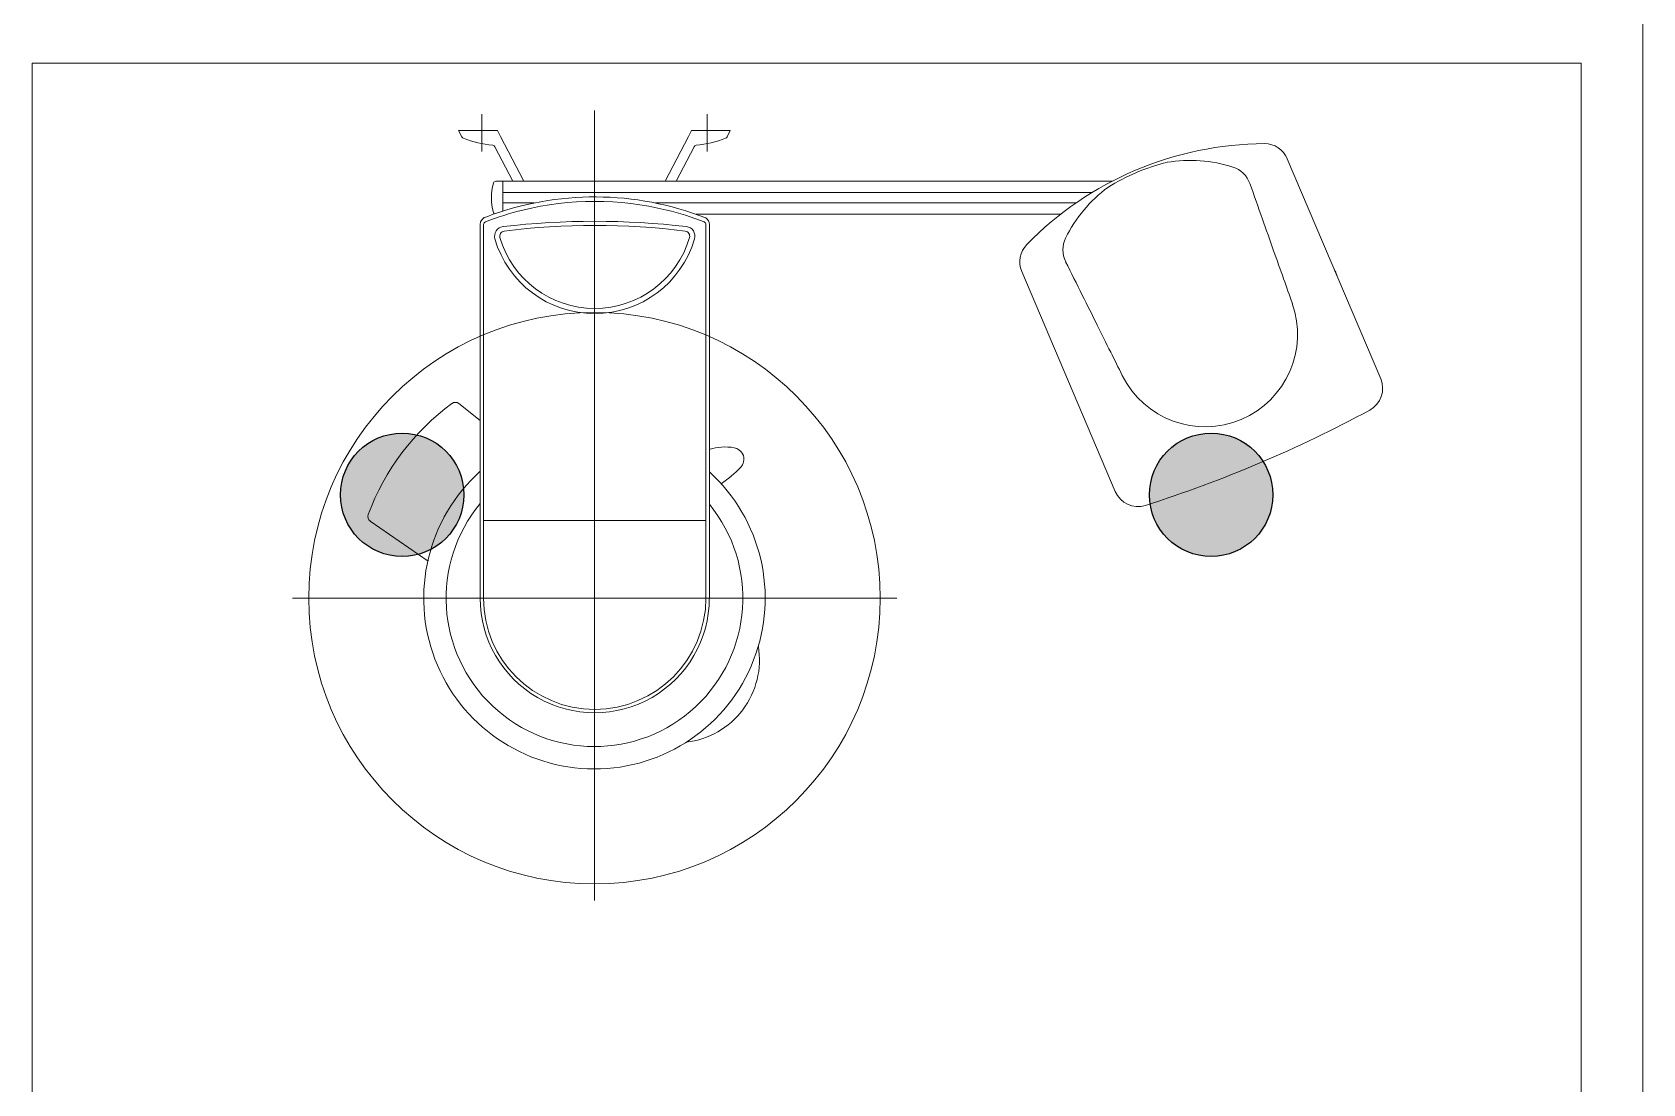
# Model space of a CAD drawing. Header units: metres. Extents: x 11578468 to 47831421, y -58341524 to -14256839.
# Drawn here: x 23845366 to 23847978, y -29087347 to -29085642 of the extents above; entities that cross this region are included whole.
import ezdxf

# ---------------------------------------------------------------- set-up
doc = ezdxf.new("R2010")
doc.units = ezdxf.units.M
doc.header["$LTSCALE"] = 50
doc.header["$MEASUREMENT"] = 0
doc.layers.get('0').update_dxf_attribs({"linetype": 'CONTINUOUS'})
doc.layers.add('ha', color=8, linetype='CONTINUOUS', lineweight=5)
doc.layers.add('wall', color=3, linetype='CONTINUOUS')

msp = doc.modelspace()

# ---------------------------------------------------------------- hatches: boundary and pattern name
at = {"layer": 'wall', "ltscale": 10}
h = msp.add_hatch(color=1, dxfattribs=at)
h.dxf.hatch_style = 1
h.paths.add_polyline_path([(23846065.9, -29086392.3, 1), (23845865.9, -29086392.3, 1)])
h = msp.add_hatch(color=1, dxfattribs=at)
h.dxf.hatch_style = 1
h.paths.add_polyline_path([(23847377.7, -29086392.3, 1), (23847177.7, -29086392.3, 1)])

# ---------------------------------------------------------------- linework, layer by layer
for centre in [(23845965.9, -29086392.3), (23847277.7, -29086392.3)]:
    msp.add_circle(centre, 100)
at = {"layer": 'ha'}
for p, q in [((23847977.7, -29085692.3), (23847977.7, -29085592.3)), ((23845365.9, -29085692.3), (23847877.7, -29085692.3)), ((23845365.9, -29085692.3), (23845365.9, -29088592.3)), ((23847877.7, -29087790.1), (23847877.7, -29085692.3)), ((23847977.7, -29087890.1), (23847977.7, -29085692.3)), ((23846095, -29085835.5), (23846095, -29085774.9)), ((23846277.7, -29087050), (23846277.7, -29085769)), ((23846460.3, -29085835.5), (23846460.3, -29085774.9)), ((23846120.2, -29085801.6), (23846057.3, -29085801.6)), ((23846062.7, -29085812), (23846057.3, -29085801.6)), ((23846125.3, -29085811.4), (23846120.2, -29085801.6)), ((23846435.2, -29085801.6), (23846430.1, -29085811.4)), ((23846498, -29085801.6), (23846435.2, -29085801.6)), ((23846498, -29085801.6), (23846492.7, -29085812)), ((23846145.3, -29085883.9), (23846116.3, -29085828)), ((23846125.4, -29085811.4), (23846125.3, -29085811.4)), ((23846125.4, -29085811.4), (23846163, -29085883.9)), ((23846392.4, -29085883.9), (23846430, -29085811.4)), ((23846439.1, -29085828), (23846410.1, -29085883.9)), ((23846430.1, -29085811.4), (23846430, -29085811.4)), ((23847552.7, -29086204.2), (23847401.2, -29085847.3)), ((23847117.1, -29085883.9), (23846117.8, -29085883.9)), ((23846129.3, -29085883.9), (23846129.3, -29085932.2)), ((23846129.3, -29085902.2), (23847084.7, -29085902.2)), ((23846129.3, -29085919.1), (23846179.9, -29085919.1)), ((23846376.4, -29085919.1), (23847058.6, -29085919.1)), ((23846442.4, -29085937.4), (23847033.7, -29085937.4)), ((23846092.3, -29085954.1), (23846092.3, -29086559.9)), ((23846097.8, -29085954.1), (23846097.8, -29086559.9)), ((23846458.5, -29085954.1), (23846458.5, -29086559.9)), ((23846464, -29085954.1), (23846464, -29086559.9)), ((23846970.7, -29086030), (23847122.2, -29086387)), ((23846092.3, -29086271.7), (23846057.5, -29086244.3)), ((23845914, -29086434.8), (23846008.2, -29086499.9)), ((23846458.5, -29086433.9), (23846097.8, -29086433.9)), ((23846768.2, -29086559.9), (23845788.1, -29086559.9)), ((23847977.7, -29086762.8), (23847977.7, -29086692.3))]:
    msp.add_line(p, q, dxfattribs=at)
at = {"layer": 'ha', "extrusion": (0, 0, -1)}
for centre, major_axis, start_param, end_param in [((23846066.7, -29085810), (3.15, 3.15), 2.730948, 3.448334), ((23846130.3, -29085648.3), (126, -126), 0.884042, 1.160152), ((23846112.3, -29085830.1), (3.15, 3.15), 5.596431, 6.589927), ((23846443.1, -29085830.1), (3.15, -3.15), 2.834851, 3.828347), ((23846425.1, -29085648.3), (126, 126), 1.981441, 2.25755), ((23846488.7, -29085810), (3.15, -3.15), -0.306742, 0.410644), ((23847367, -29086365.3), (383.5, -383.5), 3.129187, 3.921943), ((23847364.3, -29085862.9), (28.3, -28.3), 3.926034, 5.096361), ((23847280.3, -29086161.1), (223.9, 223.9), 4.931336, 5.261387), ((23847244, -29086075.6), (159.5, -159.5), 3.758531, 4.237682), ((23847299.7, -29085902.1), (30.6, 30.6), 5.808719, 6.728091), ((23846199.8, -29085910.7), (63, -63), 2.084765, 2.627624), ((23846117.9, -29085888), (2.92, -2.92), 2.672465, 3.900286), ((23846278.1, -29086402.7), (348.9, -348.9), 3.563968, 4.300302), ((23846278.1, -29086404.1), (344.8, -344.8), 3.685255, 4.168727), ((23847244.1, -29086075.6), (159.5, 159.5), 4.384245, 4.863395), ((23846280.3, -29086411.6), (350.3, 350.3), 5.126958, 5.255453), ((23846117.4, -29085933.6), (2.52, -2.52), 1.411055, 2.084755), ((23846276, -29086411.6), (350.4, -350.4), 4.169327, 4.297818), ((23846105.1, -29085954), (9.05, 9.05), 3.924955, 5.329229), ((23846102.4, -29085954.1), (3.23, -3.23), 2.356571, 3.556017), ((23846131.4, -29085973), (11.1, 11.1), 3.641048, 5.371872), ((23846132.3, -29085972.9), (5.76, 5.76), 3.640516, 5.371441), ((23846278.1, -29087246.7), (917.7, -917.7), 3.812134, 4.041848), ((23846278.1, -29087121.4), (824.4, -824.4), 3.800644, 4.053337), ((23846424, -29085972.9), (5.76, -5.76), 4.053337, 5.784262), ((23846424.9, -29085973), (11.1, 11.1), 5.623702, 7.354527), ((23846453.9, -29085954.1), (3.23, 3.23), 5.868761, 7.068207), ((23846451.2, -29085954), (9.05, 9.05), 6.065564, 7.070619), ((23846278.1, -29085929.9), (119.3, 119.3), 1.071298, 3.641091), ((23846278.1, -29085930), (113.3, 113.3), 1.071873, 3.640516), ((23847007.5, -29086014.4), (28.3, -28.3), 1.954769, 3.125097), ((23847080.6, -29085995.1), (30.6, -30.6), 1.893836, 2.813207), ((23846277.7, -29086559.9), (327.6, 327.6), 0.785398, 7.068583), ((23847267.9, -29086131.9), (106.1, -106.1), -1.125128, 1.893073), ((23847515.8, -29086219.9), (28.3, -28.3), -1.186824, 0.286236), ((23846278.1, -29086559.9), (276.8, 276.8), 4.280378, 4.865147), ((23846052, -29086251.4), (6.36, 6.36), 4.865147, 6.152286), ((23846526.9, -29084386.1), (1501.5, 1501.5), 1.861532, 2.048005), ((23846489.8, -29086402.3), (61.9, -61.9), 3.627228, 4.093164), ((23846498.6, -29086338.6), (16.5, -16.5), 4.175297, 4.905165), ((23846502.8, -29086334.2), (12.3, 12.3), 0.268823, 1.052289), ((23846277.7, -29086559.9), (267.9, -70), -1.088128, 3.723453), ((23846380, -29086220.7), (130.9, -130.9), -0.031593, 0.193767), ((23846503.5, -29086335.7), (11.6, -11.6), -0.595835, 0.009098), ((23846277.7, -29086559.9), (170.1, -170.1), -1.470299, 3.047153), ((23847159.1, -29086371.3), (28.3, -28.3), 0.481709, 1.954769), ((23845919.3, -29086427.5), (6.36, 6.36), 2.99324, 4.280378), ((23846278.1, -29086559.9), (131.4, 131.4), 0.785398, 3.926991), ((23846278.1, -29086559.9), (127.5, -127.5), -0.785398, 2.356194), ((23846410.8, -29086659.9), (95.1, 95.1), 0.622062, 2.23845)]:
    msp.add_ellipse(centre, major_axis=major_axis, ratio=1, start_param=start_param, end_param=end_param, dxfattribs=at)
at = {"layer": 'ha'}
for points, knots in [([(23847340.5, -29085887.6), (23847347.3, -29085906.8), (23847360.2, -29085943.1), (23847378.4, -29085994.6), (23847394.6, -29086040.1), (23847404.7, -29086068.6), (23847409.4, -29086081.9)], [0, 0, 0, 0, 68.626498, 129.641678, 183.841932, 231.31563, 231.31563, 231.31563, 231.31563]), ([(23847133.7, -29086198.9), (23847127.4, -29086186.2), (23847113.9, -29086159), (23847092.2, -29086115.6), (23847067.9, -29086066.8), (23847050.8, -29086032.5), (23847041.8, -29086014.4)], [0, 0, 0, 0, 47.690633, 102.195027, 163.378696, 231.31563, 231.31563, 231.31563, 231.31563]), ([(23847482.8, -29086039.6), (23847481.9, -29086036.9), (23847480, -29086031.5), (23847477.4, -29086026.3), (23847476.1, -29086023.8)], [0, 0, 0, 0, 9.665258, 19.331666, 19.331666, 19.331666, 19.331666])]:
    msp.add_open_spline(points, degree=3, knots=knots, dxfattribs=at)

doc.saveas('drawing.dxf')
